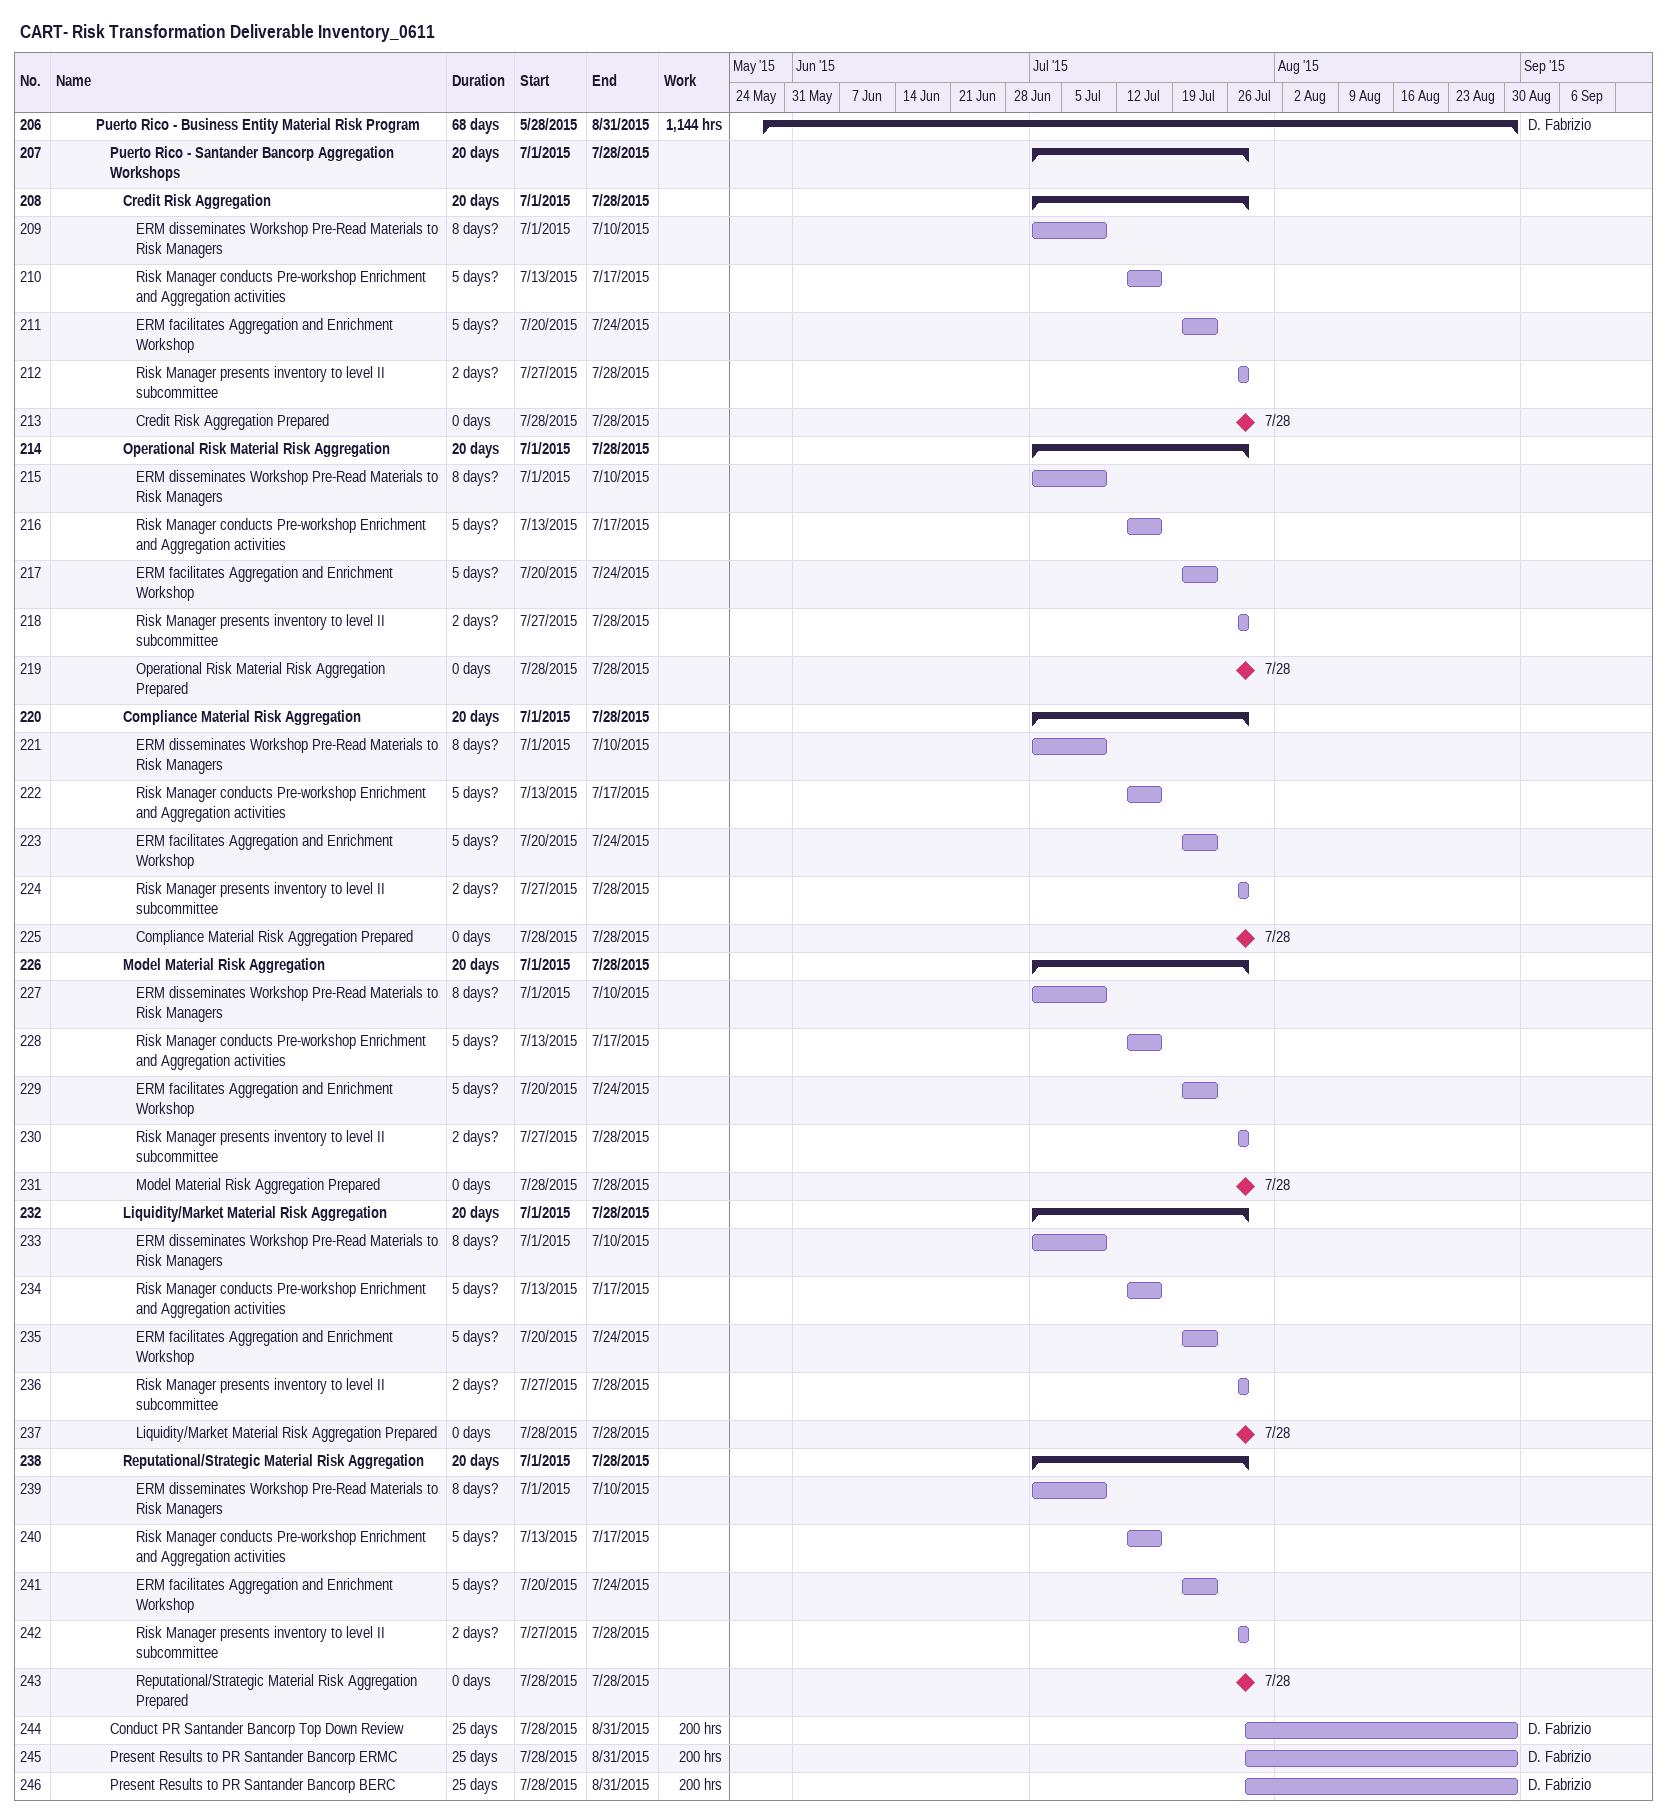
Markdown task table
CART- Risk Transformation Deliverable Inventory_0611

| ID | Level | Task | Duration | Start | Finish | Resources | Work (h) |
|---|---|---|---|---|---|---|---|
| 206 | 4 | **Puerto Rico - Business Entity Material Risk Program** | 68d | 2015-05-28 | 2015-08-31 | D. Fabrizio | 1144 |
| 207 | 5 | **Puerto Rico - Santander Bancorp Aggregation Workshops** | 20d | 2015-07-01 | 2015-07-28 |  |  |
| 208 | 6 | **Credit Risk Aggregation** | 20d | 2015-07-01 | 2015-07-28 |  |  |
| 209 | 7 | ERM disseminates Workshop Pre-Read Materials to Risk Managers | 8d? | 2015-07-01 | 2015-07-10 |  |  |
| 210 | 7 | Risk Manager conducts Pre-workshop Enrichment and Aggregation activities | 5d? | 2015-07-13 | 2015-07-17 |  |  |
| 211 | 7 | ERM facilitates Aggregation and Enrichment Workshop | 5d? | 2015-07-20 | 2015-07-24 |  |  |
| 212 | 7 | Risk Manager presents inventory to level II subcommittee | 2d? | 2015-07-27 | 2015-07-28 |  |  |
| 213 | 7 | Credit Risk Aggregation Prepared | 0d | 2015-07-28 | 2015-07-28 |  |  |
| 214 | 6 | **Operational Risk Material Risk Aggregation** | 20d | 2015-07-01 | 2015-07-28 |  |  |
| 215 | 7 | ERM disseminates Workshop Pre-Read Materials to Risk Managers | 8d? | 2015-07-01 | 2015-07-10 |  |  |
| 216 | 7 | Risk Manager conducts Pre-workshop Enrichment and Aggregation activities | 5d? | 2015-07-13 | 2015-07-17 |  |  |
| 217 | 7 | ERM facilitates Aggregation and Enrichment Workshop | 5d? | 2015-07-20 | 2015-07-24 |  |  |
| 218 | 7 | Risk Manager presents inventory to level II subcommittee | 2d? | 2015-07-27 | 2015-07-28 |  |  |
| 219 | 7 | Operational Risk Material Risk Aggregation Prepared | 0d | 2015-07-28 | 2015-07-28 |  |  |
| 220 | 6 | **Compliance Material Risk Aggregation** | 20d | 2015-07-01 | 2015-07-28 |  |  |
| 221 | 7 | ERM disseminates Workshop Pre-Read Materials to Risk Managers | 8d? | 2015-07-01 | 2015-07-10 |  |  |
| 222 | 7 | Risk Manager conducts Pre-workshop Enrichment and Aggregation activities | 5d? | 2015-07-13 | 2015-07-17 |  |  |
| 223 | 7 | ERM facilitates Aggregation and Enrichment Workshop | 5d? | 2015-07-20 | 2015-07-24 |  |  |
| 224 | 7 | Risk Manager presents inventory to level II subcommittee | 2d? | 2015-07-27 | 2015-07-28 |  |  |
| 225 | 7 | Compliance Material Risk Aggregation Prepared | 0d | 2015-07-28 | 2015-07-28 |  |  |
| 226 | 6 | **Model Material Risk Aggregation** | 20d | 2015-07-01 | 2015-07-28 |  |  |
| 227 | 7 | ERM disseminates Workshop Pre-Read Materials to Risk Managers | 8d? | 2015-07-01 | 2015-07-10 |  |  |
| 228 | 7 | Risk Manager conducts Pre-workshop Enrichment and Aggregation activities | 5d? | 2015-07-13 | 2015-07-17 |  |  |
| 229 | 7 | ERM facilitates Aggregation and Enrichment Workshop | 5d? | 2015-07-20 | 2015-07-24 |  |  |
| 230 | 7 | Risk Manager presents inventory to level II subcommittee | 2d? | 2015-07-27 | 2015-07-28 |  |  |
| 231 | 7 | Model Material Risk Aggregation Prepared | 0d | 2015-07-28 | 2015-07-28 |  |  |
| 232 | 6 | **Liquidity/Market Material Risk Aggregation** | 20d | 2015-07-01 | 2015-07-28 |  |  |
| 233 | 7 | ERM disseminates Workshop Pre-Read Materials to Risk Managers | 8d? | 2015-07-01 | 2015-07-10 |  |  |
| 234 | 7 | Risk Manager conducts Pre-workshop Enrichment and Aggregation activities | 5d? | 2015-07-13 | 2015-07-17 |  |  |
| 235 | 7 | ERM facilitates Aggregation and Enrichment Workshop | 5d? | 2015-07-20 | 2015-07-24 |  |  |
| 236 | 7 | Risk Manager presents inventory to level II subcommittee | 2d? | 2015-07-27 | 2015-07-28 |  |  |
| 237 | 7 | Liquidity/Market Material Risk Aggregation Prepared | 0d | 2015-07-28 | 2015-07-28 |  |  |
| 238 | 6 | **Reputational/Strategic Material Risk Aggregation** | 20d | 2015-07-01 | 2015-07-28 |  |  |
| 239 | 7 | ERM disseminates Workshop Pre-Read Materials to Risk Managers | 8d? | 2015-07-01 | 2015-07-10 |  |  |
| 240 | 7 | Risk Manager conducts Pre-workshop Enrichment and Aggregation activities | 5d? | 2015-07-13 | 2015-07-17 |  |  |
| 241 | 7 | ERM facilitates Aggregation and Enrichment Workshop | 5d? | 2015-07-20 | 2015-07-24 |  |  |
| 242 | 7 | Risk Manager presents inventory to level II subcommittee | 2d? | 2015-07-27 | 2015-07-28 |  |  |
| 243 | 7 | Reputational/Strategic Material Risk Aggregation Prepared | 0d | 2015-07-28 | 2015-07-28 |  |  |
| 244 | 5 | Conduct PR Santander Bancorp Top Down Review | 25d | 2015-07-28 | 2015-08-31 | D. Fabrizio | 200 |
| 245 | 5 | Present Results to PR Santander Bancorp ERMC | 25d | 2015-07-28 | 2015-08-31 | D. Fabrizio | 200 |
| 246 | 5 | Present Results to PR Santander Bancorp BERC | 25d | 2015-07-28 | 2015-08-31 | D. Fabrizio | 200 |
